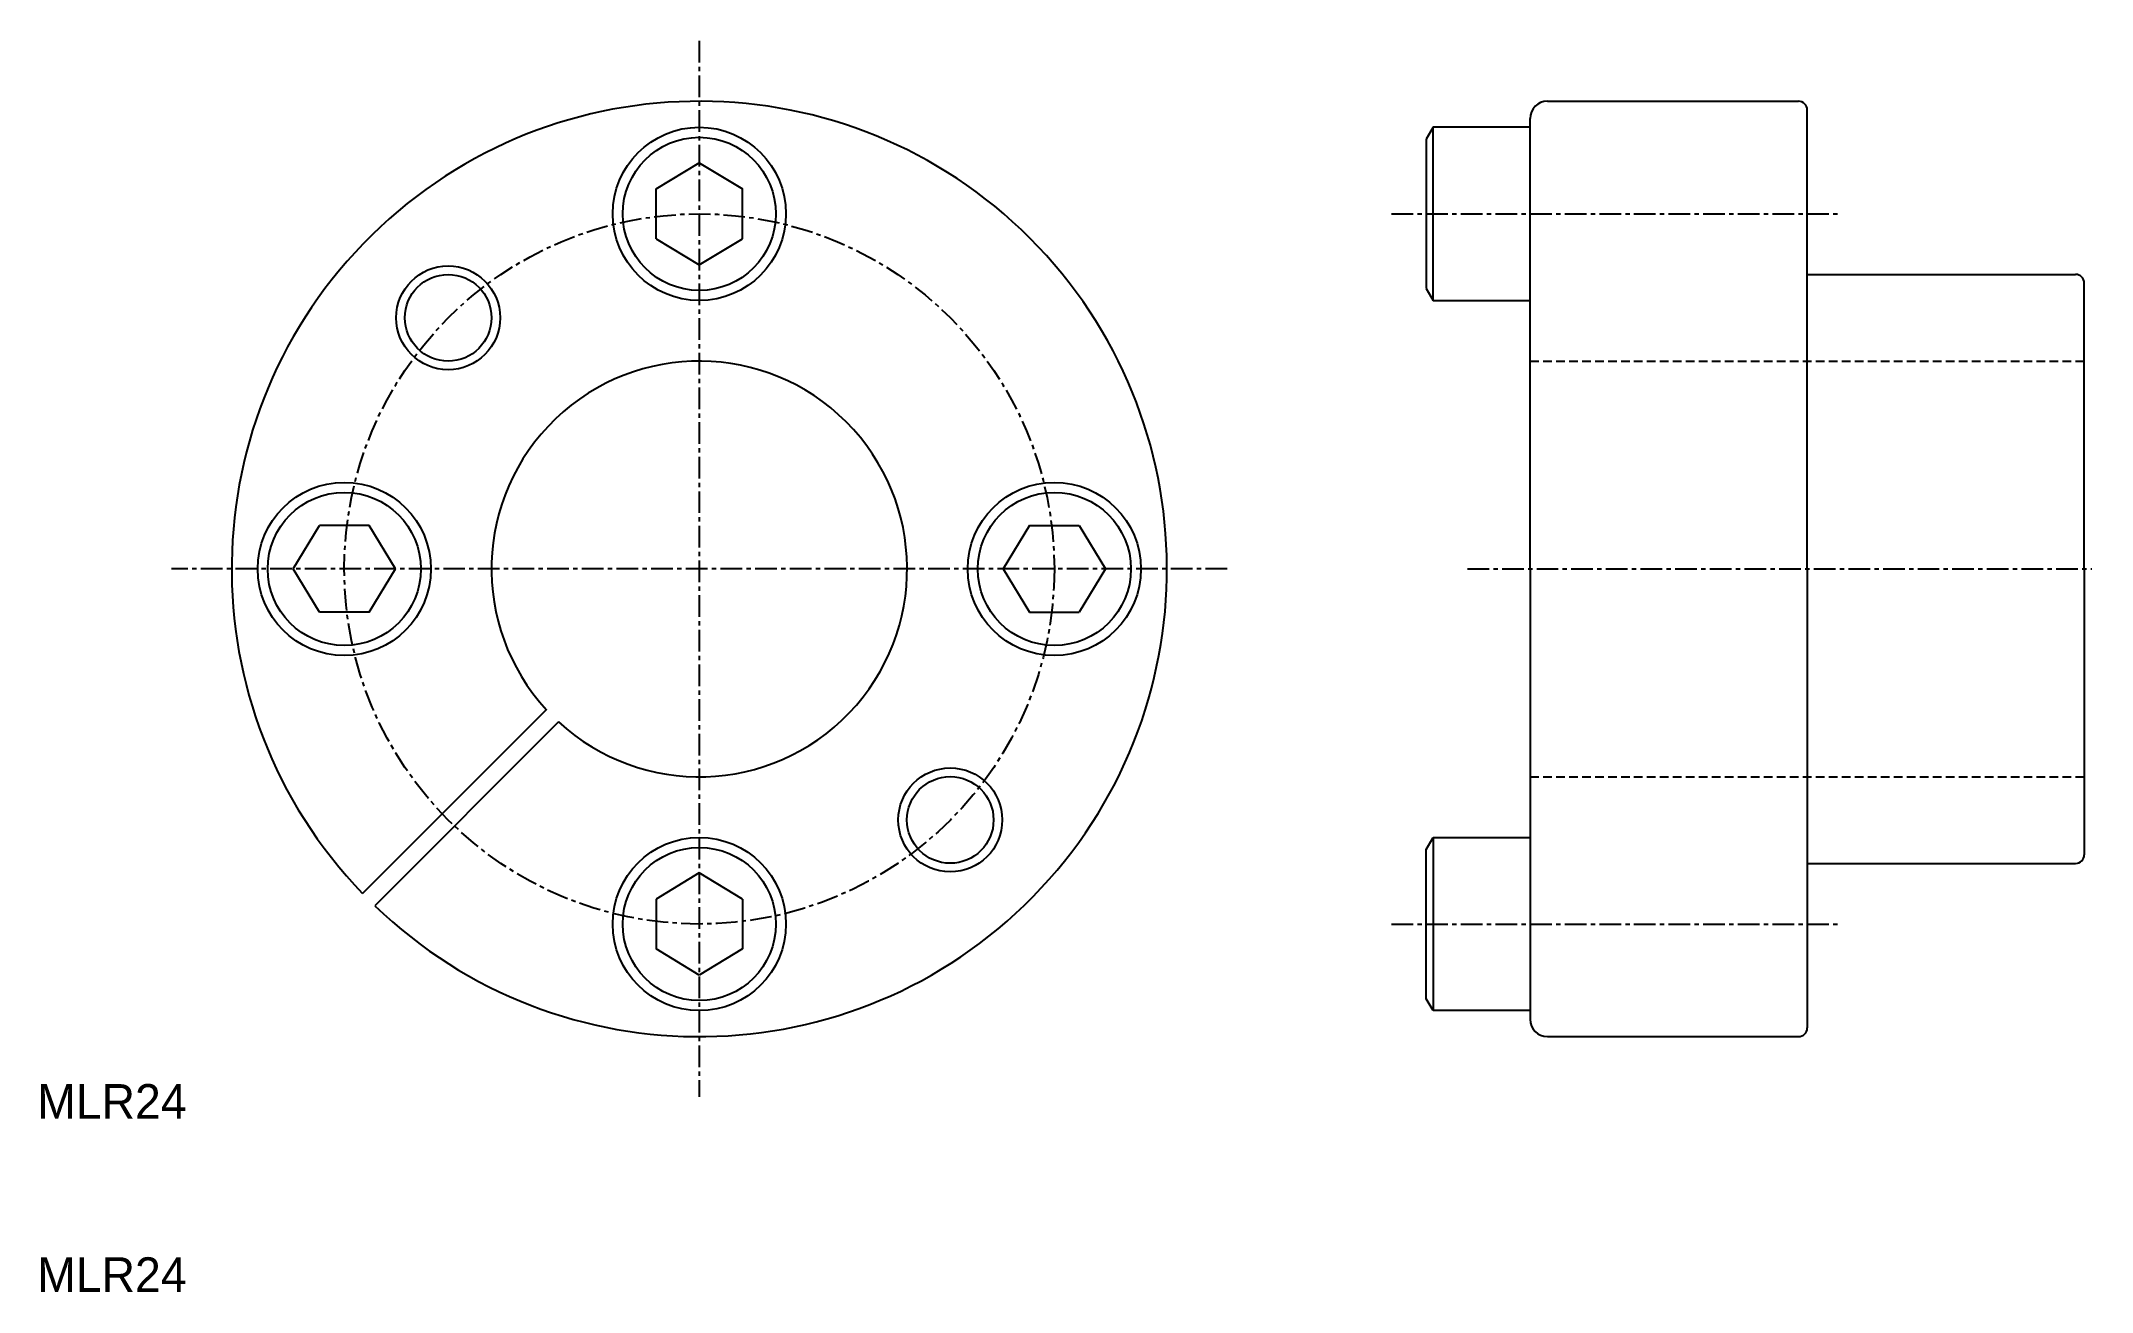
# Model space of a CAD drawing. Extents: x 10 to 129, y 10 to 82.
import ezdxf

# ---------------------------------------------------------------- set-up
doc = ezdxf.new("R2010")
doc.units = 0
doc.linetypes.add('CENTER', pattern=[2, 1.25, -0.25, 0.25, -0.25])
doc.linetypes.add('DASHED', pattern=[0.75, 0.5, -0.25])
doc.layers.get('0').update_dxf_attribs({"linetype": 'CONTINUOUS'})
doc.layers.add('CENTER', color=1, linetype='CENTER')

msp = doc.modelspace()

# ---------------------------------------------------------------- linework, layer by layer
at = {"color": 7, "linetype": 'CONTINUOUS'}
for p, q in [((97.2, 78.74), (111.7, 78.74)), ((112.2, 51.74), (112.2, 78.24)), ((90.6, 77.24), (90.2, 76.55)), ((96.2, 77.24), (90.6, 77.24)), ((90.6, 67.24), (90.6, 77.24)), ((96.2, 51.74), (96.2, 77.74)), ((96.2, 67.24), (96.2, 77.24)), ((90.2, 76.55), (90.2, 67.93)), ((112.2, 68.74), (127.7, 68.74)), ((90.2, 67.93), (90.6, 67.24)), ((128.2, 51.74), (128.2, 68.24)), ((90.6, 67.24), (96.2, 67.24)), ((96.2, 51.74), (96.2, 25.74)), ((112.2, 51.74), (112.2, 25.24)), ((128.2, 51.74), (128.2, 35.24)), ((39.4, 43.62), (28.79, 33.01)), ((40.1, 42.91), (29.49, 32.3)), ((90.2, 35.55), (90.6, 36.24)), ((90.2, 26.93), (90.2, 35.55)), ((90.6, 36.24), (96.2, 36.24)), ((90.6, 36.24), (90.6, 26.24)), ((96.2, 36.24), (96.2, 26.24)), ((112.2, 34.74), (127.7, 34.74)), ((90.6, 26.24), (90.2, 26.93)), ((96.2, 26.24), (90.6, 26.24)), ((97.2, 24.74), (111.7, 24.74))]:
    msp.add_line(p, q, dxfattribs=at)
at = {"color": 0}
for p, q in [((45.73, 73.68), (48.23, 75.19)), ((48.23, 75.19), (50.73, 73.68)), ((45.73, 70.8), (45.73, 73.68)), ((50.73, 70.8), (50.73, 73.68)), ((45.73, 70.8), (48.23, 69.29)), ((48.23, 69.29), (50.73, 70.8)), ((24.78, 51.74), (26.29, 54.24)), ((29.17, 54.24), (26.29, 54.24)), ((30.68, 51.74), (29.17, 54.24)), ((67.29, 54.24), (65.78, 51.74)), ((67.29, 54.24), (70.17, 54.24)), ((70.17, 54.24), (71.68, 51.74)), ((26.29, 49.24), (24.78, 51.74)), ((29.17, 49.24), (30.68, 51.74)), ((65.78, 51.74), (67.29, 49.24)), ((71.68, 51.74), (70.17, 49.24)), ((29.17, 49.24), (26.29, 49.24)), ((67.29, 49.24), (70.17, 49.24)), ((48.23, 34.19), (45.73, 32.68)), ((50.73, 32.68), (48.23, 34.19)), ((45.73, 32.68), (45.73, 29.8)), ((50.73, 32.68), (50.73, 29.8)), ((48.23, 28.29), (45.73, 29.8)), ((50.73, 29.8), (48.23, 28.29))]:
    msp.add_line(p, q, dxfattribs=at)
at = {"color": 3, "linetype": 'DASHED'}
for p, q in [((96.2, 63.74), (128.2, 63.74)), ((96.2, 39.74), (128.2, 39.74))]:
    msp.add_line(p, q, dxfattribs=at)
at = {"color": 0}
for centre, radius in [((48.23, 72.24), 5), ((48.23, 72.24), 4.42), ((27.73, 51.74), 5), ((27.73, 51.74), 4.42), ((68.73, 51.74), 5), ((68.73, 51.74), 4.42), ((48.23, 31.24), 5), ((48.23, 31.24), 4.42)]:
    msp.add_circle(centre, radius, dxfattribs=at)
at = {"color": 3, "linetype": 'CONTINUOUS'}
for centre in [(33.73, 66.24), (62.72, 37.25)]:
    msp.add_circle(centre, 3, dxfattribs=at)
at = {"color": 7, "linetype": 'CONTINUOUS'}
for centre in [(33.73, 66.24), (62.72, 37.25)]:
    msp.add_circle(centre, 2.5, dxfattribs=at)
for centre, radius, start, end in [((48.23, 51.74), 27, 226.0611, 223.9389), ((97.2, 77.74), 1, 90, 180), ((111.7, 78.24), 0.5, 0, 90), ((127.7, 68.24), 0.5, 0, 90), ((48.23, 51.74), 12, 227.388, 222.612), ((127.7, 35.24), 0.5, 270, 0), ((97.2, 25.74), 1, 180, 270), ((111.7, 25.24), 0.5, 270, 0)]:
    msp.add_arc(centre, radius, start, end, dxfattribs=at)
at = {"layer": 'CENTER', "color": 1, "linetype": 'CENTER'}
for p, q in [((48.23, 82.22), (48.23, 21.26)), ((88.2, 72.24), (114.2, 72.24)), ((78.7, 51.74), (17.75, 51.74)), ((92.58, 51.74), (128.64, 51.74)), ((88.2, 31.24), (114.2, 31.24))]:
    msp.add_line(p, q, dxfattribs=at)
msp.add_circle((48.23, 51.74), 20.5, dxfattribs=at)

# ---------------------------------------------------------------- texts
at = {"color": 7, "linetype": 'CONTINUOUS'}
for p in [(10, 20), (10, 10)]:
    msp.add_text('MLR24', height=2, dxfattribs=at).set_placement(p)

doc.saveas('drawing.dxf')
